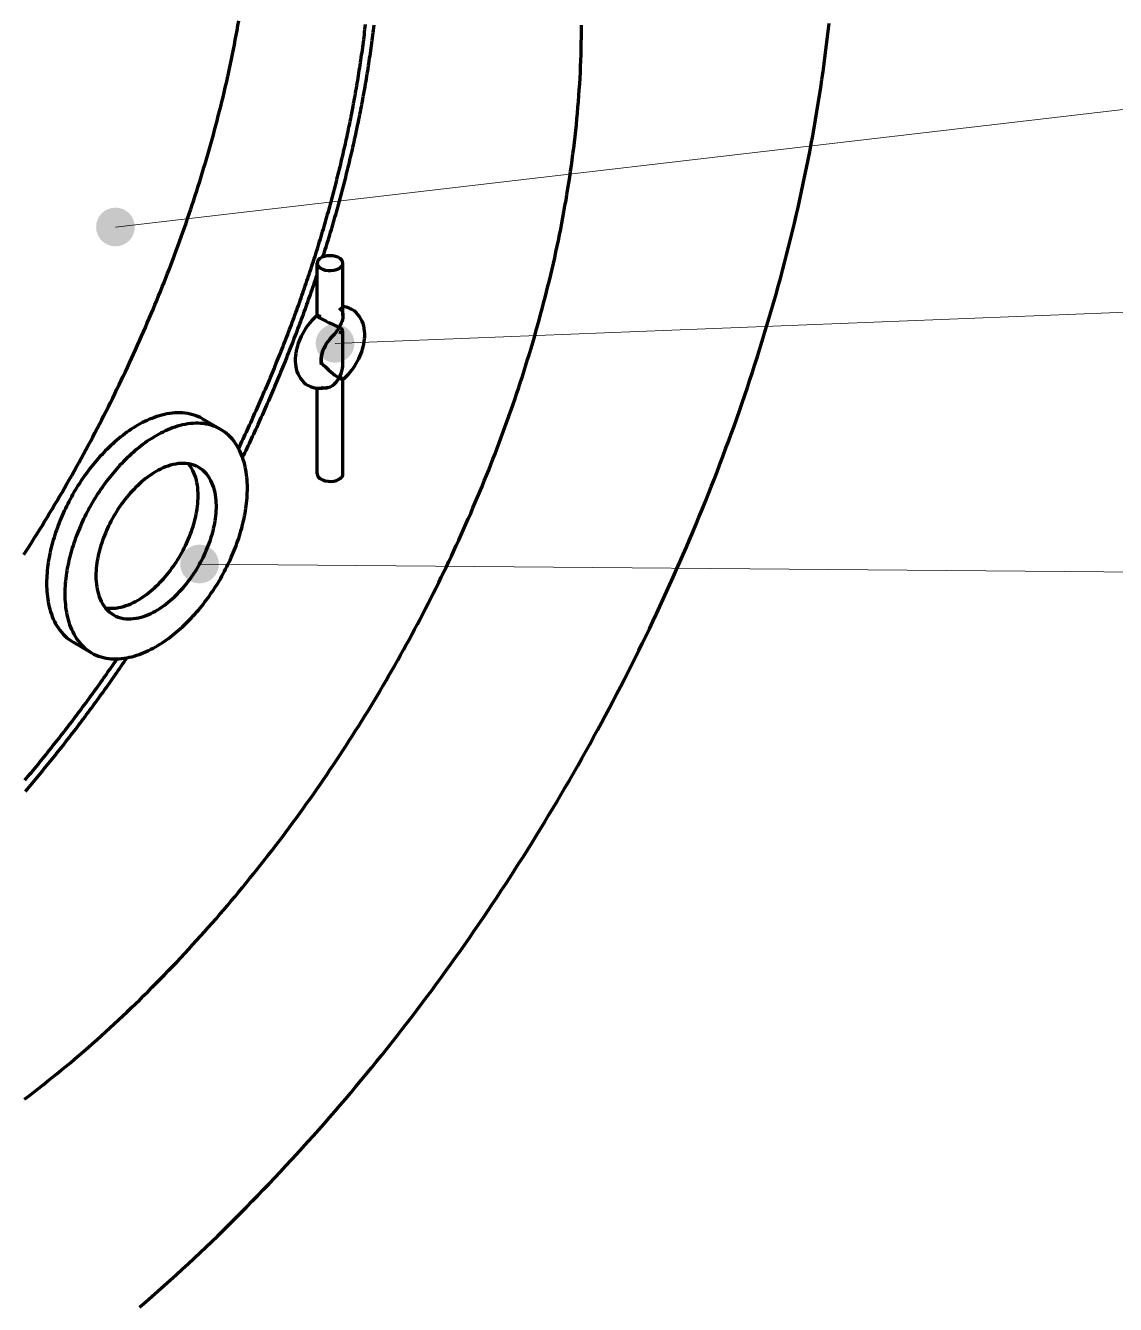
# Model space of a CAD drawing. Header units: millimetres. Extents: x 0 to 841, y 0 to 594.
# Drawn here: x 525.65 to 559.43, y 74.92 to 114.56 of the extents above; entities that cross this region are included whole.
import ezdxf

# ---------------------------------------------------------------- set-up
doc = ezdxf.new("R2010")
doc.units = ezdxf.units.MM
doc.layers.add('01-VISIBLE', color=7, linetype='CONTINUOUS', lineweight=70)
doc.layers.add('08-FINA', color=5, linetype='CONTINUOUS', lineweight=18)

msp = doc.modelspace()

# ---------------------------------------------------------------- hatches: boundary and pattern name
at = {"layer": '08-FINA'}
h = msp.add_hatch(color=7, dxfattribs=at)
h.dxf.hatch_style = 1
edge = h.paths.add_edge_path()
edge.add_arc((528.435, 108.316), 0.6, 0, 360)
h = msp.add_hatch(color=7, dxfattribs=at)
h.dxf.hatch_style = 1
edge = h.paths.add_edge_path()
edge.add_arc((535.241, 104.71), 0.6, 0, 360)
h = msp.add_hatch(color=7, dxfattribs=at)
h.dxf.hatch_style = 1
edge = h.paths.add_edge_path()
edge.add_arc((531.041, 97.871), 0.6, 0, 360)

# ---------------------------------------------------------------- linework, layer by layer
at = {"layer": '01-VISIBLE'}
for p, q in [((534.684, 105.571), (534.684, 107.195)), ((535.484, 105.571), (535.484, 107.195)), ((535.484, 104.08), (535.484, 105.085)), ((535.484, 100.663), (535.484, 103.592)), ((534.684, 100.663), (534.684, 103.312)), ((531.13, 102.372), (531.696, 102.045)), ((527.13, 95.444), (527.696, 95.117))]:
    msp.add_line(p, q, dxfattribs=at)
for points in [[(525.597, 98.162), (525.679, 98.289), (525.76, 98.416), (525.841, 98.543), (525.921, 98.671), (526.001, 98.799), (526.08, 98.927), (526.16, 99.055), (526.239, 99.184), (526.317, 99.313), (526.395, 99.442), (526.473, 99.571), (526.55, 99.701), (526.627, 99.831), (526.703, 99.961), (526.779, 100.091), (526.855, 100.222), (526.93, 100.352), (527.005, 100.483), (527.079, 100.615), (527.153, 100.746), (527.227, 100.878), (527.3, 101.01), (527.373, 101.142), (527.445, 101.274), (527.517, 101.407), (527.589, 101.539), (527.66, 101.672), (527.731, 101.806), (527.801, 101.939), (527.871, 102.073), (527.941, 102.207), (528.01, 102.341), (528.078, 102.475), (528.147, 102.609), (528.215, 102.744), (528.282, 102.879), (528.349, 103.014), (528.416, 103.15), (528.482, 103.285), (528.548, 103.421), (528.613, 103.557), (528.678, 103.693), (528.742, 103.829), (528.806, 103.966), (528.87, 104.103), (528.933, 104.24), (528.996, 104.377), (529.058, 104.514), (529.12, 104.652), (529.182, 104.79), (529.243, 104.928), (529.303, 105.066), (529.364, 105.204), (529.423, 105.343), (529.483, 105.481), (529.541, 105.62), (529.6, 105.759), (529.658, 105.899), (529.715, 106.038), (529.772, 106.178), (529.829, 106.317), (529.885, 106.457), (529.941, 106.598), (529.996, 106.738), (530.051, 106.879), (530.105, 107.019), (530.159, 107.16), (530.212, 107.301), (530.265, 107.443), (530.318, 107.584), (530.369, 107.726), (530.421, 107.868), (530.472, 108.01), (530.523, 108.152), (530.573, 108.294), (530.622, 108.436), (530.671, 108.579), (530.72, 108.722), (530.768, 108.865), (530.816, 109.008), (530.863, 109.151), (530.909, 109.295), (530.955, 109.438), (531.001, 109.582), (531.046, 109.726), (531.091, 109.87), (531.135, 110.015), (531.178, 110.159), (531.221, 110.304), (531.264, 110.448), (531.306, 110.593), (531.348, 110.738), (531.388, 110.883), (531.429, 111.029), (531.469, 111.174), (531.508, 111.32), (531.547, 111.466), (531.585, 111.611), (531.623, 111.757), (531.66, 111.904), (531.697, 112.05), (531.733, 112.196), (531.769, 112.343), (531.804, 112.49), (531.838, 112.637), (531.872, 112.784), (531.905, 112.931), (531.938, 113.078), (531.97, 113.226), (532.001, 113.373), (532.032, 113.521), (532.063, 113.668), (532.092, 113.816), (532.122, 113.964), (532.15, 114.113), (532.178, 114.261), (532.205, 114.409), (532.232, 114.558), (532.258, 114.706)], [(525.617, 81.282), (525.762, 81.392), (525.906, 81.502), (526.049, 81.614), (526.192, 81.726), (526.334, 81.839), (526.476, 81.952), (526.617, 82.067), (526.757, 82.182), (526.897, 82.298), (527.037, 82.414), (527.175, 82.531), (527.314, 82.649), (527.451, 82.768), (527.588, 82.887), (527.725, 83.007), (527.86, 83.127), (527.996, 83.249), (528.13, 83.37), (528.264, 83.493), (528.398, 83.616), (528.531, 83.74), (528.663, 83.864), (528.795, 83.989), (528.926, 84.114), (529.057, 84.241), (529.187, 84.367), (529.317, 84.494), (529.446, 84.622), (529.574, 84.751), (529.702, 84.88), (529.829, 85.009), (529.956, 85.139), (530.082, 85.27), (530.208, 85.401), (530.333, 85.533), (530.457, 85.665), (530.581, 85.798), (530.705, 85.931), (530.828, 86.065), (530.95, 86.199), (531.072, 86.334), (531.193, 86.469), (531.313, 86.605), (531.433, 86.741), (531.553, 86.878), (531.672, 87.015), (531.79, 87.153), (531.908, 87.291), (532.025, 87.43), (532.142, 87.569), (532.258, 87.709), (532.374, 87.849), (532.489, 87.989), (532.603, 88.13), (532.717, 88.272), (532.83, 88.414), (532.943, 88.556), (533.056, 88.699), (533.167, 88.842), (533.279, 88.985), (533.389, 89.129), (533.499, 89.274), (533.609, 89.419), (533.718, 89.564), (533.826, 89.71), (533.934, 89.856), (534.041, 90.002), (534.148, 90.149), (534.254, 90.296), (534.36, 90.444), (534.465, 90.592), (534.57, 90.741), (534.674, 90.89), (534.777, 91.039), (534.88, 91.189), (534.982, 91.339), (535.084, 91.489), (535.185, 91.64), (535.286, 91.791), (535.386, 91.942), (535.486, 92.094), (535.585, 92.247), (535.683, 92.399), (535.781, 92.552), (535.878, 92.706), (535.975, 92.859), (536.071, 93.013), (536.167, 93.168), (536.262, 93.322), (536.357, 93.477), (536.451, 93.633), (536.544, 93.789), (536.637, 93.945), (536.729, 94.101), (536.821, 94.258), (536.912, 94.415), (537.002, 94.573), (537.092, 94.73), (537.182, 94.888), (537.27, 95.047), (537.359, 95.206), (537.446, 95.365), (537.533, 95.524), (537.62, 95.684), (537.706, 95.844), (537.791, 96.004), (537.876, 96.165), (537.96, 96.326), (538.043, 96.487), (538.126, 96.648), (538.209, 96.81), (538.29, 96.973), (538.372, 97.135), (538.452, 97.298), (538.532, 97.461), (538.611, 97.624), (538.69, 97.788), (538.768, 97.952), (538.846, 98.116), (538.923, 98.28), (538.999, 98.445), (539.075, 98.61), (539.15, 98.776), (539.224, 98.941), (539.298, 99.107), (539.371, 99.273), (539.444, 99.44), (539.516, 99.607), (539.587, 99.774), (539.658, 99.941), (539.728, 100.109), (539.797, 100.276), (539.866, 100.445), (539.934, 100.613), (540.002, 100.781), (540.069, 100.95), (540.135, 101.119), (540.2, 101.289), (540.265, 101.459), (540.329, 101.628), (540.393, 101.799), (540.456, 101.969), (540.518, 102.14), (540.579, 102.31), (540.64, 102.482), (540.7, 102.653), (540.759, 102.825), (540.818, 102.996), (540.876, 103.169), (540.934, 103.341), (540.99, 103.513), (541.046, 103.686), (541.101, 103.859), (541.156, 104.033), (541.209, 104.206), (541.262, 104.38), (541.315, 104.554), (541.366, 104.728), (541.417, 104.902), (541.467, 105.077), (541.516, 105.252), (541.565, 105.427), (541.613, 105.602), (541.66, 105.777), (541.706, 105.953), (541.751, 106.129), (541.796, 106.305), (541.84, 106.481), (541.883, 106.657), (541.925, 106.834), (541.967, 107.011), (542.007, 107.188), (542.047, 107.365), (542.086, 107.542), (542.124, 107.72), (542.161, 107.898), (542.198, 108.076), (542.234, 108.254), (542.268, 108.432), (542.302, 108.61), (542.335, 108.789), (542.367, 108.968), (542.399, 109.147), (542.429, 109.326), (542.458, 109.505), (542.487, 109.684), (542.514, 109.864), (542.541, 110.043), (542.567, 110.223), (542.592, 110.403), (542.615, 110.583), (542.638, 110.763), (542.66, 110.944), (542.681, 111.124), (542.701, 111.304), (542.72, 111.485), (542.738, 111.666), (542.754, 111.847), (542.77, 112.028), (542.785, 112.209), (542.799, 112.39), (542.811, 112.571), (542.823, 112.752), (542.833, 112.933), (542.843, 113.115), (542.851, 113.296), (542.858, 113.478), (542.864, 113.659), (542.869, 113.841), (542.872, 114.022), (542.875, 114.204), (542.876, 114.385), (542.876, 114.567)], [(529.181, 74.84), (529.372, 75.005), (529.562, 75.171), (529.752, 75.337), (529.94, 75.505), (530.128, 75.673), (530.315, 75.842), (530.502, 76.012), (530.687, 76.183), (530.872, 76.355), (531.056, 76.528), (531.239, 76.701), (531.421, 76.875), (531.603, 77.051), (531.783, 77.227), (531.963, 77.403), (532.142, 77.581), (532.321, 77.759), (532.498, 77.938), (532.675, 78.118), (532.851, 78.299), (533.026, 78.48), (533.201, 78.663), (533.375, 78.845), (533.547, 79.029), (533.72, 79.213), (533.891, 79.399), (534.061, 79.584), (534.231, 79.771), (534.4, 79.958), (534.569, 80.146), (534.736, 80.335), (534.903, 80.524), (535.069, 80.714), (535.234, 80.905), (535.398, 81.096), (535.562, 81.288), (535.725, 81.48), (535.887, 81.674), (536.048, 81.868), (536.209, 82.062), (536.369, 82.257), (536.528, 82.453), (536.686, 82.649), (536.843, 82.846), (537, 83.044), (537.156, 83.242), (537.311, 83.441), (537.466, 83.641), (537.619, 83.841), (537.772, 84.041), (537.924, 84.242), (538.076, 84.444), (538.226, 84.647), (538.376, 84.85), (538.525, 85.053), (538.673, 85.257), (538.821, 85.462), (538.968, 85.667), (539.114, 85.872), (539.259, 86.079), (539.403, 86.285), (539.547, 86.493), (539.69, 86.701), (539.832, 86.909), (539.974, 87.118), (540.114, 87.327), (540.254, 87.537), (540.393, 87.748), (540.531, 87.959), (540.669, 88.17), (540.806, 88.382), (540.941, 88.595), (541.077, 88.808), (541.211, 89.021), (541.345, 89.235), (541.477, 89.449), (541.61, 89.664), (541.741, 89.88), (541.871, 90.096), (542.001, 90.312), (542.13, 90.529), (542.258, 90.746), (542.385, 90.964), (542.512, 91.182), (542.637, 91.401), (542.762, 91.62), (542.887, 91.839), (543.01, 92.059), (543.132, 92.28), (543.254, 92.501), (543.375, 92.722), (543.495, 92.944), (543.614, 93.166), (543.733, 93.389), (543.851, 93.612), (543.967, 93.836), (544.083, 94.059), (544.199, 94.284), (544.313, 94.509), (544.427, 94.734), (544.539, 94.96), (544.651, 95.186), (544.762, 95.412), (544.872, 95.639), (544.982, 95.866), (545.09, 96.094), (545.198, 96.322), (545.305, 96.551), (545.411, 96.779), (545.516, 97.009), (545.62, 97.238), (545.724, 97.468), (545.826, 97.699), (545.928, 97.93), (546.029, 98.161), (546.129, 98.393), (546.228, 98.624), (546.326, 98.857), (546.423, 99.09), (546.52, 99.323), (546.615, 99.556), (546.71, 99.79), (546.803, 100.024), (546.896, 100.259), (546.988, 100.494), (547.079, 100.729), (547.169, 100.964), (547.258, 101.2), (547.346, 101.437), (547.434, 101.673), (547.52, 101.91), (547.605, 102.148), (547.69, 102.385), (547.773, 102.623), (547.856, 102.862), (547.937, 103.101), (548.018, 103.34), (548.098, 103.579), (548.176, 103.819), (548.254, 104.059), (548.33, 104.299), (548.406, 104.54), (548.481, 104.78), (548.554, 105.022), (548.627, 105.263), (548.698, 105.505), (548.769, 105.747), (548.838, 105.99), (548.907, 106.233), (548.974, 106.476), (549.041, 106.719), (549.106, 106.963), (549.17, 107.207), (549.233, 107.451), (549.295, 107.695), (549.356, 107.94), (549.416, 108.185), (549.475, 108.43), (549.532, 108.676), (549.589, 108.922), (549.644, 109.168), (549.698, 109.414), (549.751, 109.661), (549.803, 109.908), (549.854, 110.155), (549.903, 110.402), (549.951, 110.65), (549.999, 110.898), (550.044, 111.146), (550.089, 111.394), (550.132, 111.642), (550.174, 111.891), (550.215, 112.14), (550.255, 112.389), (550.293, 112.638), (550.33, 112.888), (550.366, 113.138), (550.4, 113.387), (550.434, 113.637), (550.465, 113.888), (550.496, 114.138), (550.525, 114.389), (550.552, 114.639)], [(532.254, 101.452), (532.288, 101.525), (532.323, 101.597), (532.357, 101.669), (532.391, 101.742), (532.425, 101.815), (532.459, 101.887), (532.493, 101.96), (532.527, 102.033), (532.56, 102.105), (532.594, 102.178), (532.627, 102.251), (532.66, 102.324), (532.693, 102.397), (532.726, 102.47), (532.759, 102.543), (532.792, 102.616), (532.825, 102.69), (532.857, 102.763), (532.889, 102.836), (532.922, 102.91), (532.954, 102.983), (532.986, 103.057), (533.018, 103.13), (533.049, 103.204), (533.081, 103.277), (533.112, 103.351), (533.144, 103.425), (533.175, 103.499), (533.206, 103.573), (533.237, 103.647), (533.268, 103.72), (533.299, 103.795), (533.329, 103.869), (533.36, 103.943), (533.39, 104.017), (533.42, 104.091), (533.451, 104.165), (533.481, 104.24), (533.51, 104.314), (533.54, 104.389), (533.57, 104.463), (533.599, 104.538), (533.628, 104.612), (533.658, 104.687), (533.687, 104.762), (533.716, 104.836), (533.744, 104.911), (533.773, 104.986), (533.802, 105.061), (533.83, 105.136), (533.858, 105.211), (533.887, 105.286), (533.915, 105.361), (533.942, 105.436), (533.97, 105.512), (533.998, 105.587), (534.025, 105.662), (534.053, 105.737), (534.08, 105.813), (534.107, 105.888), (534.134, 105.964), (534.161, 106.039), (534.187, 106.115), (534.214, 106.191), (534.24, 106.266), (534.266, 106.342), (534.293, 106.418), (534.319, 106.494), (534.344, 106.569), (534.37, 106.645), (534.396, 106.721), (534.421, 106.797), (534.446, 106.873), (534.472, 106.95), (534.497, 107.026), (534.522, 107.102), (534.546, 107.178), (534.571, 107.254), (534.595, 107.331), (534.62, 107.407), (534.644, 107.484), (534.668, 107.56), (534.692, 107.637), (534.715, 107.713), (534.739, 107.79), (534.763, 107.866), (534.786, 107.943), (534.809, 108.02), (534.832, 108.097), (534.855, 108.173), (534.878, 108.25), (534.9, 108.327), (534.923, 108.404), (534.945, 108.481), (534.967, 108.558), (534.989, 108.635), (535.011, 108.712), (535.033, 108.79), (535.054, 108.867), (535.075, 108.944), (535.097, 109.021), (535.118, 109.099), (535.139, 109.176), (535.16, 109.254), (535.18, 109.331), (535.201, 109.409), (535.221, 109.486), (535.241, 109.564), (535.261, 109.641), (535.281, 109.719), (535.301, 109.797), (535.32, 109.874), (535.34, 109.952), (535.359, 110.03), (535.378, 110.108), (535.397, 110.186), (535.416, 110.264), (535.434, 110.342), (535.453, 110.42), (535.471, 110.498), (535.489, 110.576), (535.507, 110.654), (535.525, 110.732), (535.543, 110.81), (535.56, 110.888), (535.577, 110.967), (535.595, 111.045), (535.612, 111.123), (535.628, 111.202), (535.645, 111.28), (535.661, 111.359), (535.678, 111.437), (535.694, 111.516), (535.71, 111.594), (535.726, 111.673), (535.741, 111.751), (535.757, 111.83), (535.772, 111.909), (535.787, 111.987), (535.802, 112.066), (535.817, 112.145), (535.832, 112.224), (535.846, 112.303), (535.86, 112.381), (535.874, 112.46), (535.888, 112.539), (535.902, 112.618), (535.916, 112.697), (535.929, 112.776), (535.942, 112.855), (535.955, 112.935), (535.968, 113.014), (535.981, 113.093), (535.993, 113.172), (536.006, 113.251), (536.018, 113.33), (536.03, 113.41), (536.041, 113.489), (536.053, 113.568), (536.064, 113.648), (536.076, 113.727), (536.087, 113.806), (536.097, 113.886), (536.108, 113.965), (536.118, 114.045), (536.129, 114.124), (536.139, 114.204), (536.149, 114.283), (536.158, 114.363), (536.168, 114.443), (536.177, 114.522), (536.186, 114.602)], [(534.867, 107.389), (534.891, 107.466), (534.915, 107.542), (534.939, 107.618), (534.963, 107.695), (534.987, 107.772), (535.01, 107.848), (535.034, 107.925), (535.057, 108.002), (535.08, 108.078), (535.103, 108.155), (535.126, 108.232), (535.148, 108.309), (535.171, 108.386), (535.193, 108.463), (535.216, 108.54), (535.238, 108.617), (535.26, 108.694), (535.281, 108.771), (535.303, 108.848), (535.325, 108.925), (535.346, 109.002), (535.367, 109.08), (535.388, 109.157), (535.409, 109.234), (535.43, 109.312), (535.45, 109.389), (535.471, 109.467), (535.491, 109.544), (535.511, 109.622), (535.531, 109.7), (535.551, 109.777), (535.571, 109.855), (535.59, 109.933), (535.61, 110.01), (535.629, 110.088), (535.648, 110.166), (535.667, 110.244), (535.686, 110.322), (535.704, 110.4), (535.723, 110.478), (535.741, 110.556), (535.759, 110.634), (535.777, 110.712), (535.795, 110.79), (535.812, 110.868), (535.83, 110.946), (535.847, 111.025), (535.864, 111.103), (535.881, 111.181), (535.898, 111.26), (535.915, 111.338), (535.931, 111.416), (535.948, 111.495), (535.964, 111.573), (535.98, 111.652), (535.996, 111.73), (536.012, 111.809), (536.027, 111.888), (536.042, 111.966), (536.058, 112.045), (536.073, 112.124), (536.087, 112.202), (536.102, 112.281), (536.117, 112.36), (536.131, 112.439), (536.145, 112.518), (536.159, 112.597), (536.173, 112.676), (536.186, 112.755), (536.2, 112.834), (536.213, 112.913), (536.226, 112.992), (536.239, 113.071), (536.252, 113.15), (536.265, 113.229), (536.277, 113.308), (536.289, 113.387), (536.301, 113.467), (536.313, 113.546), (536.325, 113.625), (536.336, 113.705), (536.347, 113.784), (536.359, 113.863), (536.37, 113.943), (536.38, 114.022), (536.391, 114.102), (536.401, 114.181), (536.411, 114.26), (536.421, 114.34), (536.431, 114.42), (536.441, 114.499), (536.45, 114.579)], [(535.484, 107.195), (535.46, 107.274), (535.402, 107.335), (535.33, 107.377), (535.25, 107.405), (535.168, 107.421), (535.084, 107.426), (535, 107.421), (534.918, 107.405), (534.838, 107.377), (534.766, 107.335), (534.708, 107.274), (534.684, 107.195)], [(534.684, 107.195), (534.711, 107.112), (534.773, 107.05), (534.851, 107.007), (534.936, 106.981), (535.023, 106.967), (535.112, 106.965), (535.2, 106.974), (535.286, 106.996), (535.367, 107.032)], [(535.367, 107.032), (535.396, 107.051), (535.424, 107.073), (535.447, 107.099), (535.467, 107.128), (535.48, 107.161), (535.484, 107.195)], [(532.376, 101.172), (532.411, 101.244), (532.446, 101.317), (532.481, 101.389), (532.516, 101.462), (532.55, 101.534), (532.585, 101.607), (532.619, 101.68), (532.653, 101.753), (532.687, 101.825), (532.721, 101.898), (532.755, 101.971), (532.789, 102.044), (532.822, 102.117), (532.856, 102.191), (532.889, 102.264), (532.922, 102.337), (532.955, 102.41), (532.988, 102.484), (533.021, 102.557), (533.054, 102.631), (533.086, 102.704), (533.119, 102.778), (533.151, 102.851), (533.184, 102.925), (533.216, 102.999), (533.248, 103.072), (533.279, 103.146), (533.311, 103.22), (533.343, 103.294), (533.374, 103.368), (533.406, 103.442), (533.437, 103.516), (533.468, 103.59), (533.499, 103.665), (533.53, 103.739), (533.561, 103.813), (533.591, 103.888), (533.622, 103.962), (533.652, 104.037), (533.682, 104.111), (533.713, 104.186), (533.743, 104.26), (533.772, 104.335), (533.802, 104.41), (533.832, 104.484), (533.861, 104.559), (533.891, 104.634), (533.92, 104.709), (533.949, 104.784), (533.978, 104.859), (534.007, 104.934), (534.035, 105.009), (534.064, 105.084), (534.092, 105.16), (534.121, 105.235), (534.149, 105.31), (534.177, 105.386), (534.205, 105.461), (534.232, 105.537), (534.26, 105.612), (534.288, 105.688), (534.315, 105.763), (534.342, 105.839), (534.369, 105.915), (534.396, 105.991), (534.423, 106.066), (534.45, 106.142), (534.476, 106.218), (534.503, 106.294), (534.529, 106.37), (534.555, 106.446), (534.581, 106.522), (534.607, 106.598), (534.633, 106.675), (534.659, 106.751), (534.684, 106.827)], [(535.764, 105.76), (535.72, 105.783), (535.675, 105.804), (535.629, 105.821), (535.581, 105.835), (535.533, 105.845), (535.484, 105.853)], [(534.684, 105.573), (534.623, 105.519), (534.565, 105.463), (534.509, 105.405), (534.456, 105.344), (534.405, 105.28), (534.357, 105.215), (534.312, 105.148), (534.269, 105.079), (534.229, 105.009), (534.192, 104.937), (534.158, 104.864), (534.127, 104.789), (534.099, 104.713), (534.074, 104.636), (534.053, 104.558), (534.035, 104.479), (534.021, 104.399), (534.011, 104.319), (534.006, 104.238), (534.006, 104.157), (534.01, 104.076), (534.021, 103.996), (534.037, 103.917), (534.06, 103.839), (534.089, 103.763), (534.125, 103.691), (534.168, 103.622), (534.218, 103.559), (534.274, 103.501), (534.336, 103.449), (534.404, 103.405)], [(534.686, 105.574), (534.685, 105.573), (534.685, 105.573), (534.684, 105.572), (534.684, 105.572), (534.684, 105.571), (534.684, 105.571)], [(534.684, 105.571), (534.698, 105.551), (534.717, 105.535), (534.738, 105.52), (534.759, 105.506), (534.78, 105.493), (534.801, 105.48)], [(534.801, 105.53), (534.783, 105.54), (534.764, 105.55), (534.745, 105.559), (534.726, 105.567), (534.706, 105.573), (534.686, 105.574)], [(534.801, 105.48), (534.88, 105.437), (534.961, 105.397), (535.042, 105.359), (535.124, 105.321), (535.206, 105.284), (535.287, 105.245), (535.367, 105.203)], [(535.367, 105.807), (535.404, 105.78), (535.435, 105.745), (535.458, 105.705), (535.473, 105.662), (535.481, 105.617), (535.484, 105.571)], [(535.484, 105.571), (535.48, 105.506), (535.467, 105.442), (535.449, 105.38), (535.425, 105.319), (535.398, 105.26), (535.367, 105.203)], [(535.483, 103.591), (535.544, 103.644), (535.602, 103.7), (535.658, 103.759), (535.711, 103.82), (535.762, 103.883), (535.81, 103.948), (535.856, 104.015), (535.898, 104.084), (535.938, 104.155), (535.975, 104.227), (536.01, 104.3), (536.041, 104.375), (536.069, 104.451), (536.094, 104.528), (536.115, 104.606), (536.133, 104.685), (536.147, 104.765), (536.157, 104.845), (536.162, 104.926), (536.163, 105.007), (536.158, 105.088), (536.147, 105.168), (536.131, 105.248), (536.109, 105.325), (536.079, 105.401), (536.043, 105.474), (536, 105.542), (535.951, 105.606), (535.894, 105.664), (535.832, 105.716), (535.764, 105.76)], [(535.367, 105.203), (535.334, 105.148), (535.298, 105.096), (535.26, 105.044), (535.22, 104.995), (535.177, 104.947), (535.133, 104.901)], [(535.363, 105.068), (535.385, 105.056), (535.408, 105.048), (535.432, 105.044), (535.456, 105.048), (535.476, 105.062), (535.484, 105.085)], [(535.484, 105.085), (535.476, 105.112), (535.459, 105.135), (535.438, 105.155), (535.415, 105.172), (535.392, 105.188), (535.367, 105.203)], [(535.133, 104.901), (535.077, 104.84), (535.026, 104.775), (534.979, 104.706), (534.937, 104.635), (534.899, 104.561), (534.867, 104.485), (534.84, 104.406), (534.82, 104.326), (534.808, 104.244), (534.806, 104.161), (534.824, 104.081)], [(534.824, 104.081), (534.806, 104.161), (534.808, 104.243), (534.82, 104.325), (534.84, 104.405), (534.866, 104.483), (534.898, 104.559), (534.936, 104.633), (534.977, 104.704), (535.024, 104.772), (535.075, 104.837), (535.131, 104.898)], [(534.78, 104.106), (534.788, 104.104), (534.796, 104.101), (534.804, 104.097), (534.811, 104.093), (534.818, 104.087), (534.824, 104.081)], [(534.805, 104.097), (534.87, 104.048), (534.93, 103.994), (534.989, 103.938), (535.048, 103.883), (535.108, 103.828), (535.169, 103.776), (535.233, 103.726), (535.298, 103.678), (535.367, 103.635)], [(534.824, 104.081), (534.821, 104.084), (534.818, 104.087), (534.815, 104.09), (534.812, 104.092), (534.809, 104.095), (534.805, 104.097)], [(535.367, 103.635), (535.402, 103.704), (535.432, 103.776), (535.454, 103.85), (535.471, 103.926), (535.481, 104.003), (535.484, 104.08)], [(535.018, 103.339), (535.091, 103.367), (535.159, 103.406), (535.221, 103.454), (535.276, 103.509), (535.325, 103.57), (535.367, 103.635)], [(535.367, 103.684), (535.388, 103.672), (535.41, 103.659), (535.431, 103.645), (535.451, 103.63), (535.47, 103.614), (535.484, 103.594)], [(535.483, 103.591), (535.462, 103.591), (535.442, 103.598), (535.423, 103.606), (535.404, 103.615), (535.385, 103.625), (535.367, 103.635)], [(535.484, 103.594), (535.484, 103.594), (535.484, 103.593), (535.484, 103.592), (535.483, 103.592), (535.483, 103.591), (535.483, 103.591)], [(535.018, 103.339), (534.93, 103.319), (534.84, 103.308), (534.749, 103.307), (534.659, 103.315), (534.571, 103.334), (534.485, 103.364), (534.404, 103.405)], [(534.801, 103.358), (534.835, 103.342), (534.871, 103.332), (534.908, 103.327), (534.945, 103.327), (534.982, 103.331), (535.018, 103.339)], [(531.13, 102.372), (531.059, 102.41), (530.985, 102.444), (530.91, 102.474), (530.833, 102.499), (530.755, 102.519), (530.676, 102.535), (530.595, 102.547), (530.515, 102.555), (530.434, 102.559), (530.353, 102.559), (530.272, 102.555), (530.192, 102.548), (530.111, 102.537), (530.032, 102.524), (529.952, 102.507), (529.874, 102.488), (529.796, 102.466), (529.719, 102.442), (529.642, 102.415), (529.566, 102.386), (529.492, 102.356), (529.418, 102.323), (529.344, 102.288), (529.272, 102.252), (529.201, 102.213), (529.13, 102.174)], [(529.13, 102.174), (529.061, 102.133), (528.992, 102.09), (528.925, 102.046), (528.858, 102.001), (528.792, 101.955), (528.727, 101.907), (528.662, 101.859), (528.599, 101.809), (528.536, 101.758), (528.474, 101.706), (528.414, 101.653), (528.353, 101.6), (528.294, 101.545), (528.236, 101.489), (528.178, 101.433), (528.121, 101.376), (528.065, 101.318), (528.009, 101.259), (527.955, 101.2), (527.901, 101.14), (527.848, 101.079), (527.796, 101.017), (527.745, 100.955), (527.694, 100.892), (527.644, 100.829), (527.595, 100.765), (527.547, 100.7), (527.5, 100.635), (527.453, 100.569), (527.407, 100.503), (527.362, 100.436), (527.318, 100.369), (527.274, 100.301), (527.232, 100.232), (527.19, 100.163), (527.149, 100.094), (527.108, 100.024), (527.069, 99.954), (527.03, 99.883), (526.992, 99.812), (526.955, 99.74), (526.919, 99.668), (526.884, 99.595), (526.85, 99.522), (526.816, 99.449), (526.783, 99.375), (526.751, 99.301), (526.721, 99.227), (526.691, 99.152), (526.662, 99.077), (526.634, 99.001), (526.606, 98.925), (526.58, 98.849), (526.555, 98.772), (526.531, 98.695), (526.508, 98.618), (526.486, 98.54), (526.465, 98.462), (526.445, 98.384), (526.427, 98.306), (526.409, 98.227), (526.393, 98.148), (526.378, 98.069), (526.364, 97.989), (526.351, 97.91), (526.34, 97.83), (526.33, 97.75), (526.321, 97.67), (526.314, 97.589), (526.309, 97.509), (526.305, 97.428), (526.303, 97.348), (526.302, 97.267), (526.303, 97.186), (526.306, 97.106), (526.31, 97.025), (526.317, 96.945), (526.326, 96.865), (526.337, 96.785), (526.35, 96.705), (526.365, 96.626), (526.382, 96.547), (526.403, 96.469), (526.425, 96.392), (526.451, 96.315), (526.479, 96.24), (526.51, 96.165), (526.544, 96.092), (526.581, 96.021), (526.622, 95.951), (526.665, 95.883), (526.712, 95.817), (526.762, 95.754), (526.816, 95.694), (526.873, 95.637), (526.933, 95.583), (526.996, 95.533), (527.062, 95.486), (527.13, 95.444)], [(527.696, 95.117), (527.766, 95.079), (527.839, 95.045), (527.914, 95.016), (527.99, 94.991), (528.067, 94.971), (528.145, 94.954), (528.225, 94.942), (528.304, 94.934), (528.384, 94.93), (528.464, 94.93), (528.544, 94.933), (528.624, 94.94), (528.704, 94.95), (528.783, 94.963), (528.861, 94.979), (528.939, 94.997), (529.016, 95.018), (529.093, 95.042), (529.168, 95.068), (529.243, 95.096), (529.318, 95.126), (529.391, 95.158), (529.464, 95.192), (529.535, 95.228), (529.606, 95.265), (529.676, 95.304), (529.745, 95.344), (529.814, 95.386), (529.881, 95.429), (529.948, 95.473), (530.014, 95.519), (530.078, 95.566), (530.143, 95.614), (530.206, 95.663), (530.268, 95.713), (530.33, 95.764), (530.391, 95.816), (530.451, 95.869), (530.51, 95.923), (530.568, 95.978), (530.626, 96.034), (530.683, 96.09), (530.739, 96.147), (530.794, 96.205), (530.848, 96.264), (530.902, 96.323), (530.955, 96.384), (531.007, 96.444), (531.059, 96.506), (531.109, 96.568), (531.159, 96.631), (531.208, 96.694), (531.256, 96.758), (531.304, 96.822), (531.35, 96.887), (531.396, 96.953), (531.441, 97.019), (531.486, 97.086), (531.529, 97.153), (531.572, 97.221), (531.614, 97.289), (531.656, 97.357), (531.696, 97.426), (531.736, 97.496), (531.774, 97.566), (531.812, 97.637), (531.85, 97.707), (531.886, 97.779), (531.922, 97.851), (531.956, 97.923), (531.99, 97.995), (532.023, 98.068), (532.055, 98.142), (532.086, 98.215), (532.117, 98.289), (532.146, 98.364), (532.175, 98.439), (532.202, 98.514), (532.229, 98.59), (532.254, 98.665), (532.279, 98.742), (532.303, 98.818), (532.325, 98.895), (532.347, 98.972), (532.367, 99.049), (532.386, 99.127), (532.405, 99.205), (532.422, 99.283), (532.438, 99.362), (532.452, 99.441), (532.466, 99.519), (532.478, 99.599), (532.489, 99.678), (532.498, 99.757), (532.506, 99.837), (532.513, 99.917), (532.518, 99.997), (532.522, 100.077), (532.524, 100.157), (532.524, 100.237), (532.523, 100.317), (532.52, 100.397), (532.515, 100.477), (532.508, 100.557), (532.499, 100.636), (532.488, 100.716), (532.475, 100.795), (532.459, 100.873), (532.441, 100.951), (532.421, 101.029), (532.398, 101.105), (532.373, 101.181), (532.345, 101.256), (532.313, 101.33), (532.279, 101.402), (532.242, 101.473), (532.202, 101.543), (532.158, 101.61), (532.112, 101.675), (532.062, 101.737), (532.008, 101.797), (531.952, 101.854), (531.892, 101.907), (531.83, 101.957), (531.764, 102.003), (531.696, 102.045)], [(531.696, 102.045), (531.625, 102.084), (531.551, 102.118), (531.476, 102.147), (531.399, 102.172), (531.321, 102.193), (531.241, 102.209), (531.161, 102.221), (531.081, 102.228), (531, 102.232), (530.919, 102.232), (530.838, 102.228), (530.757, 102.221), (530.677, 102.211), (530.597, 102.197), (530.518, 102.181), (530.439, 102.162), (530.361, 102.14), (530.284, 102.115), (530.208, 102.089), (530.132, 102.06), (530.057, 102.029), (529.983, 101.996), (529.91, 101.961), (529.838, 101.925), (529.766, 101.887), (529.696, 101.847)], [(529.696, 101.847), (529.627, 101.806), (529.558, 101.764), (529.49, 101.72), (529.423, 101.675), (529.357, 101.628), (529.292, 101.581), (529.228, 101.532), (529.165, 101.482), (529.102, 101.431), (529.04, 101.38), (528.979, 101.327), (528.919, 101.273), (528.86, 101.218), (528.801, 101.163), (528.744, 101.106), (528.687, 101.049), (528.63, 100.991), (528.575, 100.933), (528.521, 100.873), (528.467, 100.813), (528.414, 100.752), (528.362, 100.691), (528.31, 100.629), (528.26, 100.566), (528.21, 100.502), (528.161, 100.438), (528.113, 100.374), (528.065, 100.308), (528.019, 100.243), (527.973, 100.176), (527.928, 100.109), (527.883, 100.042), (527.84, 99.974), (527.797, 99.906), (527.755, 99.837), (527.714, 99.767), (527.674, 99.697), (527.634, 99.627), (527.596, 99.556), (527.558, 99.485), (527.521, 99.413), (527.485, 99.341), (527.45, 99.269), (527.415, 99.196), (527.382, 99.123), (527.349, 99.049), (527.317, 98.975), (527.286, 98.9), (527.256, 98.825), (527.227, 98.75), (527.199, 98.674), (527.172, 98.598), (527.146, 98.522), (527.121, 98.446), (527.097, 98.369), (527.074, 98.291), (527.052, 98.214), (527.031, 98.136), (527.011, 98.058), (526.992, 97.979), (526.975, 97.9), (526.958, 97.821), (526.943, 97.742), (526.929, 97.663), (526.917, 97.583), (526.905, 97.503), (526.896, 97.423), (526.887, 97.343), (526.88, 97.263), (526.875, 97.182), (526.871, 97.102), (526.868, 97.021), (526.868, 96.94), (526.869, 96.86), (526.871, 96.779), (526.876, 96.699), (526.883, 96.618), (526.891, 96.538), (526.902, 96.458), (526.915, 96.379), (526.93, 96.299), (526.948, 96.221), (526.968, 96.143), (526.991, 96.065), (527.016, 95.989), (527.045, 95.913), (527.076, 95.839), (527.11, 95.766), (527.147, 95.694), (527.187, 95.624), (527.231, 95.556), (527.278, 95.491), (527.328, 95.428), (527.382, 95.367), (527.438, 95.31), (527.498, 95.256), (527.561, 95.206), (527.627, 95.159), (527.696, 95.117)], [(529.696, 100.737), (529.626, 100.695), (529.558, 100.651), (529.491, 100.606), (529.426, 100.558), (529.361, 100.509), (529.298, 100.458), (529.236, 100.405), (529.176, 100.351), (529.117, 100.296), (529.059, 100.239), (529.002, 100.181), (528.946, 100.122), (528.892, 100.062), (528.839, 100.001), (528.787, 99.939), (528.736, 99.876), (528.686, 99.811), (528.638, 99.746), (528.591, 99.68), (528.545, 99.614), (528.5, 99.546), (528.457, 99.478), (528.414, 99.408), (528.373, 99.339), (528.333, 99.268), (528.295, 99.197), (528.258, 99.125), (528.222, 99.052), (528.187, 98.979), (528.154, 98.905), (528.122, 98.83), (528.091, 98.755), (528.062, 98.68), (528.034, 98.603), (528.008, 98.527), (527.983, 98.449), (527.96, 98.372), (527.939, 98.294), (527.919, 98.215), (527.901, 98.136), (527.885, 98.056), (527.87, 97.977), (527.858, 97.897), (527.848, 97.816), (527.839, 97.735), (527.834, 97.655), (527.83, 97.574), (527.829, 97.493), (527.831, 97.411), (527.835, 97.331), (527.843, 97.25), (527.854, 97.169), (527.868, 97.09), (527.885, 97.01), (527.907, 96.932), (527.933, 96.855), (527.963, 96.78), (527.997, 96.707), (528.036, 96.636), (528.081, 96.568), (528.13, 96.504), (528.184, 96.444), (528.244, 96.388), (528.308, 96.339), (528.376, 96.295)], [(528.124, 96.511), (528.204, 96.501), (528.285, 96.498), (528.366, 96.5), (528.446, 96.507), (528.526, 96.519), (528.606, 96.536), (528.684, 96.557), (528.761, 96.582), (528.837, 96.61), (528.912, 96.641), (528.985, 96.675), (529.057, 96.712), (529.128, 96.751), (529.198, 96.792), (529.266, 96.836), (529.333, 96.882), (529.398, 96.929), (529.462, 96.978), (529.525, 97.029), (529.587, 97.082), (529.648, 97.135), (529.707, 97.191), (529.765, 97.247), (529.822, 97.305), (529.877, 97.364), (529.932, 97.424), (529.985, 97.485), (530.037, 97.547), (530.087, 97.61), (530.137, 97.674), (530.185, 97.739), (530.233, 97.805), (530.279, 97.871), (530.323, 97.939), (530.367, 98.007), (530.409, 98.076), (530.45, 98.146), (530.49, 98.216), (530.529, 98.287), (530.566, 98.359), (530.602, 98.432), (530.637, 98.505), (530.67, 98.578), (530.702, 98.653), (530.733, 98.728), (530.762, 98.803), (530.79, 98.879), (530.816, 98.956), (530.841, 99.033), (530.864, 99.11), (530.886, 99.188), (530.906, 99.267), (530.924, 99.346), (530.94, 99.425), (530.955, 99.505), (530.967, 99.585), (530.978, 99.665), (530.986, 99.746), (530.992, 99.826), (530.996, 99.907), (530.997, 99.988), (530.996, 100.069), (530.991, 100.15), (530.984, 100.23), (530.974, 100.311), (530.96, 100.391), (530.943, 100.47), (530.922, 100.548), (530.897, 100.625), (530.867, 100.7), (530.833, 100.774), (530.795, 100.845), (530.751, 100.913), (530.702, 100.978)], [(528.376, 96.295), (528.447, 96.258), (528.521, 96.228), (528.598, 96.204), (528.676, 96.187), (528.756, 96.176), (528.836, 96.171), (528.916, 96.172), (528.996, 96.179), (529.076, 96.19), (529.154, 96.206), (529.232, 96.225), (529.309, 96.249), (529.384, 96.276), (529.459, 96.306), (529.532, 96.339), (529.603, 96.375), (529.674, 96.413), (529.743, 96.454), (529.811, 96.496), (529.878, 96.541), (529.943, 96.587), (530.007, 96.636), (530.07, 96.685), (530.132, 96.737), (530.192, 96.79), (530.251, 96.844), (530.309, 96.899), (530.366, 96.956), (530.422, 97.014), (530.476, 97.073), (530.529, 97.133), (530.581, 97.194), (530.632, 97.256), (530.681, 97.319), (530.73, 97.383), (530.777, 97.448), (530.823, 97.514), (530.868, 97.58), (530.912, 97.648), (530.954, 97.716), (530.996, 97.784), (531.036, 97.854), (531.075, 97.924), (531.112, 97.995), (531.149, 98.066), (531.184, 98.139), (531.218, 98.211), (531.25, 98.285), (531.281, 98.359), (531.311, 98.433), (531.34, 98.508), (531.367, 98.584), (531.392, 98.66), (531.416, 98.736), (531.438, 98.813), (531.459, 98.891), (531.478, 98.969), (531.496, 99.047), (531.511, 99.126), (531.525, 99.205), (531.537, 99.284), (531.546, 99.364), (531.554, 99.444), (531.559, 99.524), (531.562, 99.604), (531.563, 99.684), (531.56, 99.764), (531.555, 99.844), (531.548, 99.924), (531.537, 100.004), (531.522, 100.083), (531.504, 100.161), (531.482, 100.238), (531.457, 100.314), (531.427, 100.388), (531.392, 100.461), (531.353, 100.531), (531.309, 100.598), (531.26, 100.661), (531.206, 100.721), (531.147, 100.775), (531.084, 100.824), (531.016, 100.867)], [(531.016, 100.867), (530.943, 100.905), (530.868, 100.936), (530.79, 100.959), (530.71, 100.976), (530.629, 100.987), (530.547, 100.991), (530.465, 100.989), (530.384, 100.982), (530.303, 100.97), (530.223, 100.953), (530.144, 100.932), (530.066, 100.908), (529.99, 100.879), (529.914, 100.848), (529.84, 100.814), (529.767, 100.776), (529.696, 100.737)], [(534.684, 100.663), (534.711, 100.58), (534.773, 100.518), (534.851, 100.475), (534.936, 100.449), (535.023, 100.435), (535.112, 100.433), (535.2, 100.442), (535.286, 100.464), (535.367, 100.5)], [(535.367, 100.5), (535.396, 100.519), (535.424, 100.541), (535.447, 100.567), (535.467, 100.596), (535.48, 100.629), (535.484, 100.663)], [(525.625, 91.169), (525.677, 91.23), (525.728, 91.291), (525.78, 91.353), (525.831, 91.414), (525.882, 91.476), (525.934, 91.538), (525.985, 91.6), (526.036, 91.661), (526.086, 91.723), (526.137, 91.786), (526.188, 91.848), (526.238, 91.91), (526.289, 91.972), (526.339, 92.035), (526.389, 92.097), (526.439, 92.16), (526.489, 92.223), (526.539, 92.285), (526.589, 92.348), (526.638, 92.411), (526.688, 92.474), (526.737, 92.537), (526.786, 92.601), (526.836, 92.664), (526.885, 92.727), (526.934, 92.791), (526.982, 92.854), (527.031, 92.918), (527.08, 92.982), (527.128, 93.045), (527.177, 93.109), (527.225, 93.173), (527.273, 93.237), (527.321, 93.301), (527.369, 93.366), (527.417, 93.43), (527.465, 93.494), (527.513, 93.559), (527.56, 93.623), (527.608, 93.688), (527.655, 93.753), (527.702, 93.817), (527.749, 93.882), (527.796, 93.947), (527.843, 94.012), (527.89, 94.077), (527.937, 94.143), (527.983, 94.208), (528.03, 94.273), (528.076, 94.338), (528.122, 94.404), (528.168, 94.47), (528.214, 94.535), (528.26, 94.601), (528.306, 94.667), (528.352, 94.733), (528.397, 94.798), (528.443, 94.864), (528.488, 94.931)], [(525.645, 90.824), (525.697, 90.885), (525.748, 90.946), (525.8, 91.007), (525.852, 91.068), (525.903, 91.13), (525.954, 91.191), (526.006, 91.253), (526.057, 91.314), (526.108, 91.376), (526.159, 91.438), (526.209, 91.5), (526.26, 91.562), (526.311, 91.624), (526.361, 91.686), (526.411, 91.748), (526.462, 91.81), (526.512, 91.873), (526.562, 91.935), (526.612, 91.998), (526.662, 92.061), (526.711, 92.123), (526.761, 92.186), (526.81, 92.249), (526.86, 92.312), (526.909, 92.375), (526.958, 92.438), (527.007, 92.502), (527.056, 92.565), (527.105, 92.628), (527.154, 92.692), (527.203, 92.756), (527.251, 92.819), (527.3, 92.883), (527.348, 92.947), (527.396, 93.011), (527.444, 93.075), (527.492, 93.139), (527.54, 93.203), (527.588, 93.267), (527.635, 93.332), (527.683, 93.396), (527.731, 93.46), (527.778, 93.525), (527.825, 93.59), (527.872, 93.654), (527.919, 93.719), (527.966, 93.784), (528.013, 93.849), (528.06, 93.914), (528.106, 93.979), (528.153, 94.044), (528.199, 94.109), (528.246, 94.175), (528.292, 94.24), (528.338, 94.306), (528.384, 94.371), (528.43, 94.437), (528.475, 94.503), (528.521, 94.568), (528.566, 94.634), (528.612, 94.7), (528.657, 94.766), (528.702, 94.832), (528.748, 94.898), (528.793, 94.965)]]:
    msp.add_lwpolyline(points, dxfattribs=at)
at = {"layer": '08-FINA'}
for p, q in [((616.53, 118.584), (528.435, 108.316)), ((616.504, 107.927), (535.241, 104.71)), ((616.5, 97.143), (531.041, 97.871))]:
    msp.add_line(p, q, dxfattribs=at)

doc.saveas('drawing.dxf')
